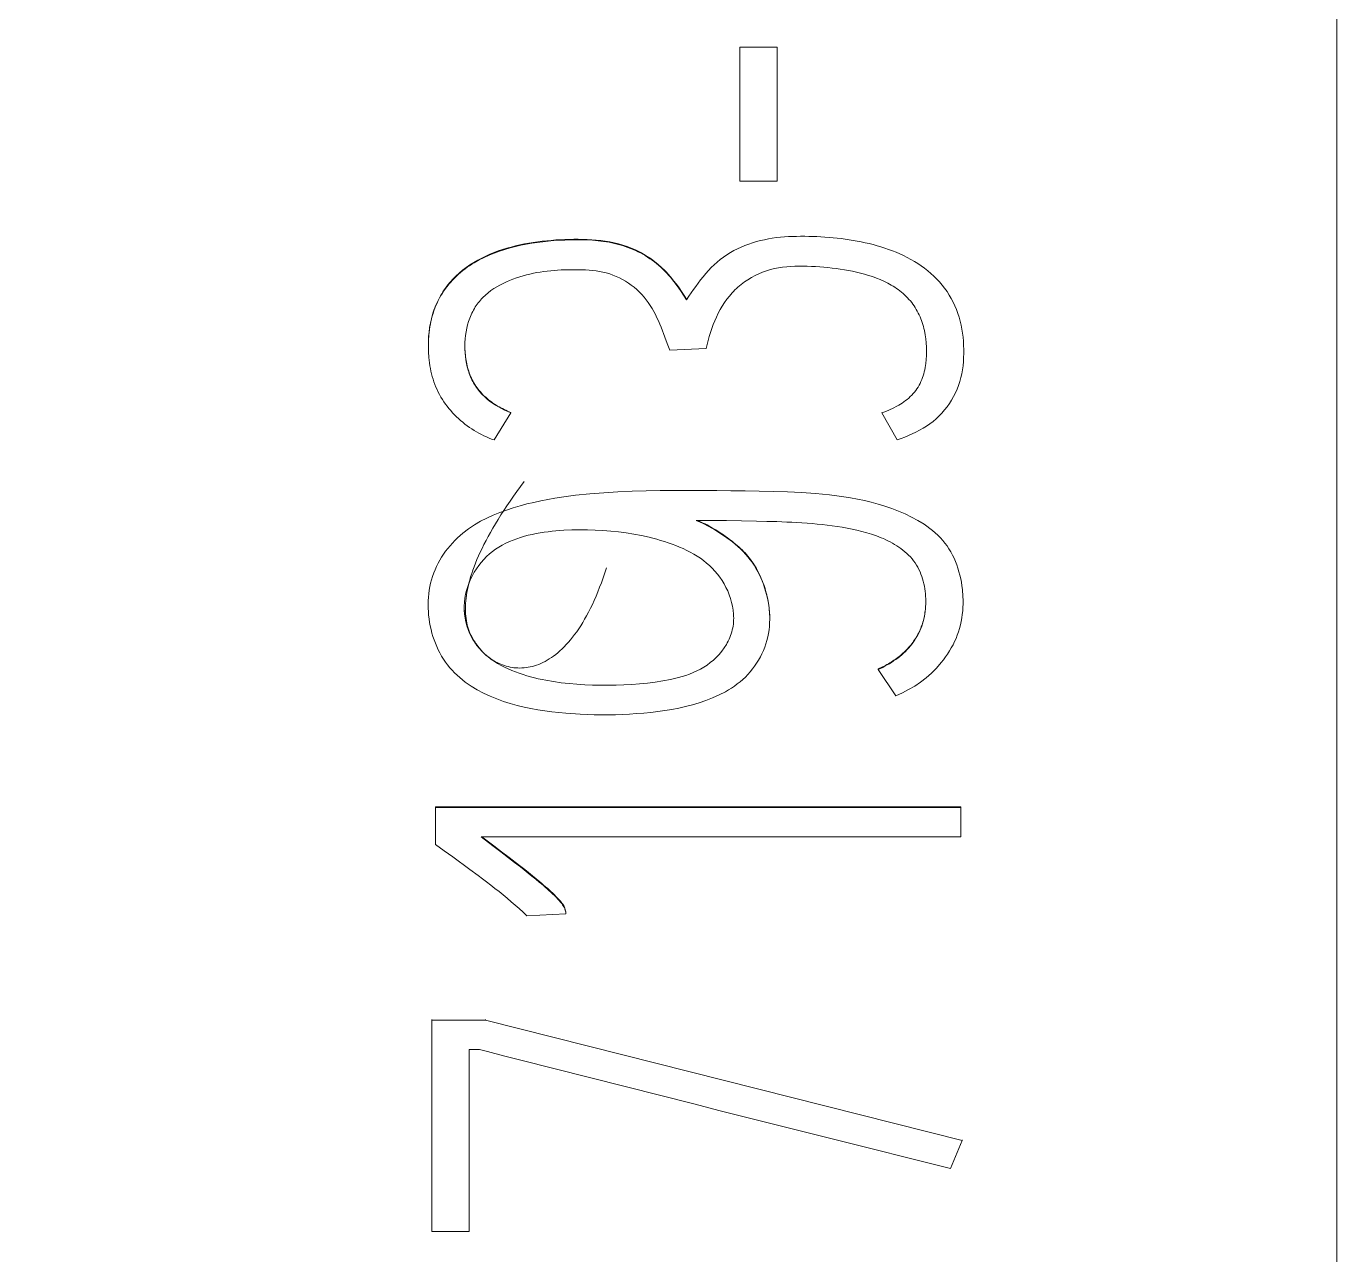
# Model space of a CAD drawing. Header units: millimetres. Extents: x 42356 to 50646, y 31507 to 39566.
# Drawn here: x 47896.047 to 47899.526, y 33822.919 to 33826.181 of the extents above; entities that cross this region are included whole.
import ezdxf

# ---------------------------------------------------------------- set-up
doc = ezdxf.new("R2010")
doc.units = ezdxf.units.MM
doc.set_wipeout_variables(frame=1)
doc.layers.add('000-PI-Oprema', color=30, linetype='Continuous', lineweight=5)

# ---------------------------------------------------------------- blocks, each defined once
blk = doc.blocks.new('6ES7193-6PA00-0AA0')
blk.add_wipeout([(47315.5808, 38480.0409), (47322.5808, 38480.0409), (47322.5808, 38362.9039), (47315.5808, 38362.9039)])
at = {"layer": '000-PI-Oprema'}
for p, q in [((47322.5808, 38362.9039), (47322.5808, 38480.0409)), ((47320.9963, 38431.8574), (47320.9963, 38431.5021)), ((47321.0953, 38431.8574), (47320.9963, 38431.8574)), ((47321.0953, 38431.5021), (47321.0953, 38431.8574)), ((47320.9963, 38431.5021), (47320.9963, 38431.5035)), ((47320.9963, 38431.5021), (47321.0953, 38431.5021)), ((47320.8546, 38431.1873), (47320.8546, 38431.1887)), ((47320.7868, 38431.1139), (47320.7969, 38431.088)), ((47320.1691, 38431.0652), (47320.1691, 38431.0638)), ((47320.8099, 38431.0533), (47320.907, 38431.0579)), ((47320.3439, 38430.8148), (47320.3885, 38430.8865)), ((47320.3885, 38430.8865), (47320.3885, 38430.8879)), ((47321.373, 38430.8865), (47321.373, 38430.8879)), ((47321.373, 38430.8865), (47321.4138, 38430.8148)), ((47320.92, 38430.6012), (47320.8798, 38430.6013)), ((47320.9602, 38430.6009), (47320.92, 38430.6012)), ((47321.0004, 38430.6003), (47320.9602, 38430.6009)), ((47321.0406, 38430.5994), (47321.0004, 38430.6003)), ((47321.0673, 38430.5987), (47321.0406, 38430.5994)), ((47320.1686, 38430.3773), (47320.1686, 38430.3759)), ((47321.0754, 38430.3391), (47321.0754, 38430.3405)), ((47321.3633, 38430.2055), (47321.3633, 38430.2069)), ((47321.4099, 38430.1354), (47321.3633, 38430.2055)), ((47320.1885, 38429.7403), (47320.1885, 38429.8404)), ((47320.1885, 38429.8404), (47321.5827, 38429.8404)), ((47320.1885, 38429.8385), (47321.5827, 38429.8385)), ((47321.5827, 38429.7606), (47321.5827, 38429.8404)), ((47321.5827, 38429.7606), (47320.3089, 38429.7606)), ((47320.3089, 38429.7606), (47320.3404, 38429.737)), ((47320.3114, 38429.7606), (47320.3426, 38429.7373)), ((47320.3404, 38429.737), (47320.3614, 38429.7212)), ((47320.3426, 38429.7373), (47320.3633, 38429.7216)), ((47320.3614, 38429.7212), (47320.3822, 38429.7053)), ((47320.3633, 38429.7216), (47320.384, 38429.7058)), ((47320.3822, 38429.7053), (47320.3978, 38429.6933)), ((47320.384, 38429.7058), (47320.3994, 38429.694)), ((47320.3978, 38429.6933), (47320.4134, 38429.6812)), ((47320.3994, 38429.694), (47320.4148, 38429.682)), ((47320.4134, 38429.6812), (47320.4237, 38429.6731)), ((47320.4148, 38429.682), (47320.425, 38429.674)), ((47320.4237, 38429.6731), (47320.4339, 38429.6649)), ((47320.425, 38429.674), (47320.4351, 38429.6659)), ((47320.4339, 38429.6649), (47320.4441, 38429.6567)), ((47320.4351, 38429.6659), (47320.4452, 38429.6577)), ((47320.4441, 38429.6567), (47320.4543, 38429.6484)), ((47320.4452, 38429.6577), (47320.4553, 38429.6495)), ((47320.5342, 38429.5565), (47320.4308, 38429.5516)), ((47320.5342, 38429.5565), (47320.5342, 38429.5583)), ((47320.1788, 38428.7134), (47320.1788, 38429.2763)), ((47320.3206, 38429.2744), (47320.1788, 38429.2744)), ((47320.3206, 38429.2744), (47320.3206, 38429.2763)), ((47321.5866, 38428.955), (47320.3206, 38429.2744)), ((47320.2779, 38428.7134), (47320.2779, 38429.1965)), ((47320.2779, 38429.1965), (47320.305, 38429.1965)), ((47320.3684, 38429.1796), (47320.4108, 38429.1687)), ((47320.4108, 38429.1687), (47320.8771, 38429.051)), ((47320.8771, 38429.051), (47320.9407, 38429.0348)), ((47320.9407, 38429.0348), (47321.1739, 38428.9763)), ((47321.1739, 38428.9763), (47321.2587, 38428.955)), ((47321.3435, 38428.9336), (47321.4495, 38428.9069)), ((47321.5555, 38428.8802), (47321.5866, 38428.955)), ((47321.5866, 38428.955), (47321.5866, 38428.9568)), ((47320.1788, 38428.7134), (47320.2779, 38428.7134))]:
    blk.add_line(p, q, dxfattribs=at)
for points in [[(47320.8546, 38431.1887), (47320.8481, 38431.1988), (47320.8415, 38431.2087), (47320.8346, 38431.2185), (47320.8276, 38431.2282), (47320.8203, 38431.2377), (47320.8129, 38431.2471), (47320.8051, 38431.2561), (47320.801, 38431.2605), (47320.7968, 38431.2648), (47320.7882, 38431.2731), (47320.7792, 38431.281), (47320.7699, 38431.2885), (47320.7603, 38431.2956), (47320.7503, 38431.3023), (47320.7401, 38431.3085), (47320.7349, 38431.3114), (47320.7296, 38431.3141), (47320.7188, 38431.3193), (47320.7078, 38431.3241), (47320.6966, 38431.3284), (47320.6853, 38431.3322), (47320.6738, 38431.3356), (47320.6622, 38431.3385), (47320.6505, 38431.3409), (47320.6387, 38431.3429), (47320.6268, 38431.3445), (47320.6149, 38431.3457), (47320.603, 38431.3466), (47320.591, 38431.3471), (47320.5791, 38431.3475), (47320.5671, 38431.3476), (47320.5551, 38431.3476), (47320.5431, 38431.3474), (47320.5312, 38431.3471), (47320.5192, 38431.3465), (47320.5073, 38431.3458), (47320.4953, 38431.3449), (47320.4834, 38431.3438), (47320.4715, 38431.3425), (47320.4596, 38431.341), (47320.4477, 38431.3393), (47320.4359, 38431.3374), (47320.4241, 38431.3352), (47320.4124, 38431.3328), (47320.4007, 38431.3302), (47320.3891, 38431.3272), (47320.3776, 38431.324), (47320.3661, 38431.3205), (47320.3548, 38431.3166), (47320.3435, 38431.3124), (47320.3324, 38431.3079), (47320.3215, 38431.303), (47320.3107, 38431.2977), (47320.3001, 38431.2921), (47320.2897, 38431.286), (47320.2796, 38431.2796), (47320.2697, 38431.2727), (47320.2602, 38431.2655), (47320.2509, 38431.2578), (47320.2421, 38431.2497), (47320.2336, 38431.2411), (47320.2295, 38431.2367), (47320.2256, 38431.2322), (47320.2217, 38431.2276), (47320.218, 38431.2229), (47320.2144, 38431.2181), (47320.211, 38431.2132), (47320.2077, 38431.2081), (47320.2045, 38431.203), (47320.2015, 38431.1979), (47320.1985, 38431.1926), (47320.1958, 38431.1873), (47320.1931, 38431.1819), (47320.1906, 38431.1764), (47320.1883, 38431.1709), (47320.1861, 38431.1653), (47320.184, 38431.1596), (47320.1821, 38431.1539), (47320.1803, 38431.1482), (47320.1772, 38431.1367), (47320.1746, 38431.125), (47320.1726, 38431.1132), (47320.171, 38431.1013), (47320.1699, 38431.0893), (47320.1693, 38431.0773), (47320.1691, 38431.0652)], [(47320.8546, 38431.1873), (47320.8466, 38431.1997), (47320.8383, 38431.2118), (47320.8298, 38431.2238), (47320.8209, 38431.2356), (47320.8117, 38431.247), (47320.8069, 38431.2526), (47320.802, 38431.2581), (47320.7969, 38431.2634), (47320.7916, 38431.2685), (47320.7862, 38431.2735), (47320.7807, 38431.2783), (47320.775, 38431.283), (47320.7692, 38431.2876), (47320.7634, 38431.292), (47320.7573, 38431.2962), (47320.7512, 38431.3003), (47320.745, 38431.3042), (47320.7386, 38431.3079), (47320.7321, 38431.3114), (47320.7256, 38431.3147), (47320.7189, 38431.3179), (47320.7054, 38431.3236), (47320.6985, 38431.3263), (47320.6916, 38431.3287), (47320.6846, 38431.331), (47320.6775, 38431.3332), (47320.6704, 38431.3351), (47320.6633, 38431.3368), (47320.6561, 38431.3384), (47320.6489, 38431.3398), (47320.6343, 38431.3421), (47320.6197, 38431.3438), (47320.6051, 38431.345), (47320.5904, 38431.3458), (47320.5757, 38431.3462), (47320.5609, 38431.3462), (47320.5462, 38431.3461), (47320.5315, 38431.3457), (47320.5168, 38431.345), (47320.5021, 38431.3441), (47320.4874, 38431.3428), (47320.4728, 38431.3413), (47320.4582, 38431.3394), (47320.4436, 38431.3373), (47320.4291, 38431.3348), (47320.4146, 38431.3319), (47320.4002, 38431.3286), (47320.386, 38431.325), (47320.3718, 38431.3209), (47320.3578, 38431.3163), (47320.344, 38431.3112), (47320.3303, 38431.3056), (47320.3169, 38431.2994), (47320.3038, 38431.2927), (47320.291, 38431.2854), (47320.2847, 38431.2815), (47320.2785, 38431.2775), (47320.2724, 38431.2733), (47320.2665, 38431.2689), (47320.2606, 38431.2644), (47320.2549, 38431.2598), (47320.2493, 38431.2549), (47320.2438, 38431.2499), (47320.2385, 38431.2448), (47320.2334, 38431.2395), (47320.2284, 38431.2341), (47320.2236, 38431.2285), (47320.219, 38431.2227), (47320.2145, 38431.2168), (47320.2103, 38431.2107), (47320.2063, 38431.2045), (47320.2025, 38431.1982), (47320.1988, 38431.1918), (47320.1954, 38431.1852), (47320.1922, 38431.1785), (47320.1893, 38431.1718), (47320.1865, 38431.1649), (47320.1839, 38431.158), (47320.1816, 38431.151), (47320.1795, 38431.1439), (47320.1776, 38431.1368), (47320.1759, 38431.1297), (47320.1744, 38431.1224), (47320.1731, 38431.1152), (47320.172, 38431.1079), (47320.1711, 38431.1006), (47320.1704, 38431.0932), (47320.1694, 38431.0785), (47320.1691, 38431.0637), (47320.1694, 38431.0488), (47320.1704, 38431.034), (47320.1711, 38431.0266), (47320.1721, 38431.0192), (47320.1732, 38431.0119), (47320.1744, 38431.0046), (47320.1759, 38430.9973), (47320.1776, 38430.9901), (47320.1795, 38430.983), (47320.1816, 38430.9759), (47320.1839, 38430.9689), (47320.1864, 38430.962), (47320.1892, 38430.9552), (47320.1922, 38430.9485), (47320.1954, 38430.9419), (47320.1989, 38430.9353), (47320.2025, 38430.9289), (47320.2063, 38430.9226), (47320.2104, 38430.9164), (47320.2146, 38430.9103), (47320.2191, 38430.9044), (47320.2237, 38430.8986), (47320.2284, 38430.8929), (47320.2334, 38430.8873), (47320.2385, 38430.8819), (47320.2438, 38430.8766), (47320.2492, 38430.8715), (47320.2547, 38430.8665), (47320.2604, 38430.8617), (47320.2662, 38430.857), (47320.2722, 38430.8525), (47320.2782, 38430.8482), (47320.2844, 38430.844), (47320.2907, 38430.84), (47320.297, 38430.8362), (47320.3035, 38430.8325), (47320.3101, 38430.8291), (47320.3167, 38430.8258), (47320.3234, 38430.8228), (47320.3302, 38430.8199), (47320.337, 38430.8173), (47320.3439, 38430.8148)], [(47321.4138, 38430.8148), (47321.4239, 38430.8185), (47321.4339, 38430.8225), (47321.4438, 38430.8267), (47321.4536, 38430.8312), (47321.4633, 38430.8358), (47321.4729, 38430.8407), (47321.4823, 38430.8459), (47321.4916, 38430.8515), (47321.5005, 38430.8576), (47321.509, 38430.8642), (47321.5172, 38430.8711), (47321.5251, 38430.8785), (47321.5325, 38430.8863), (47321.5396, 38430.8944), (47321.5463, 38430.9029), (47321.5524, 38430.9117), (47321.5582, 38430.9208), (47321.5635, 38430.9302), (47321.5683, 38430.9398), (47321.5728, 38430.9497), (47321.5767, 38430.9597), (47321.5801, 38430.9699), (47321.5829, 38430.9803), (47321.5853, 38430.9908), (47321.5871, 38431.0014), (47321.5885, 38431.0121), (47321.5895, 38431.0229), (47321.5901, 38431.0336), (47321.5904, 38431.0444), (47321.5904, 38431.0552), (47321.5901, 38431.066), (47321.5895, 38431.0768), (47321.5886, 38431.0875), (47321.5873, 38431.0983), (47321.5856, 38431.1089), (47321.5835, 38431.1195), (47321.581, 38431.1301), (47321.5782, 38431.1405), (47321.5748, 38431.1508), (47321.5711, 38431.1609), (47321.5669, 38431.1709), (47321.5623, 38431.1807), (47321.5573, 38431.1903), (47321.5519, 38431.1997), (47321.546, 38431.2088), (47321.5398, 38431.2176), (47321.5331, 38431.2261), (47321.5261, 38431.2343), (47321.5188, 38431.2422), (47321.5111, 38431.2498), (47321.5031, 38431.2571), (47321.4948, 38431.2641), (47321.4863, 38431.2708), (47321.4775, 38431.2771), (47321.4685, 38431.2832), (47321.4594, 38431.2889), (47321.45, 38431.2943), (47321.4405, 38431.2994), (47321.4309, 38431.3043), (47321.4211, 38431.3088), (47321.4112, 38431.3131), (47321.4011, 38431.3171), (47321.391, 38431.3209), (47321.3808, 38431.3244), (47321.3706, 38431.3277), (47321.3602, 38431.3307), (47321.3498, 38431.3336), (47321.3394, 38431.3362), (47321.3288, 38431.3386), (47321.3183, 38431.3408), (47321.3077, 38431.3429), (47321.2971, 38431.3447), (47321.2864, 38431.3464), (47321.2757, 38431.348), (47321.265, 38431.3494), (47321.2543, 38431.3506), (47321.2436, 38431.3517), (47321.2329, 38431.3527), (47321.2221, 38431.3535), (47321.2114, 38431.3542), (47321.2006, 38431.3547), (47321.1898, 38431.3551), (47321.179, 38431.3554), (47321.1683, 38431.3556), (47321.1575, 38431.3556), (47321.1467, 38431.3555), (47321.1359, 38431.3553), (47321.1252, 38431.3548), (47321.1144, 38431.3542), (47321.1037, 38431.3532), (47321.093, 38431.352), (47321.0823, 38431.3505), (47321.0717, 38431.3487), (47321.0612, 38431.3466), (47321.0507, 38431.3441), (47321.0403, 38431.3414), (47321.0299, 38431.3383), (47321.0197, 38431.3348), (47321.0096, 38431.331), (47320.9997, 38431.3269), (47320.9899, 38431.3224), (47320.9803, 38431.3175), (47320.9709, 38431.3122), (47320.9618, 38431.3066), (47320.9529, 38431.3005), (47320.9442, 38431.294), (47320.9359, 38431.2872), (47320.9278, 38431.28), (47320.9201, 38431.2725), (47320.9127, 38431.2647), (47320.9056, 38431.2566), (47320.8987, 38431.2483), (47320.892, 38431.2399), (47320.8855, 38431.2314), (47320.879, 38431.2227), (47320.8727, 38431.214), (47320.8665, 38431.2052), (47320.8605, 38431.1963), (47320.8546, 38431.1873)], [(47320.3885, 38430.8865), (47320.38, 38430.8901), (47320.3716, 38430.8939), (47320.3632, 38430.898), (47320.3551, 38430.9024), (47320.3471, 38430.9072), (47320.3394, 38430.9123), (47320.3319, 38430.9178), (47320.3248, 38430.9237), (47320.3179, 38430.9299), (47320.3114, 38430.9365), (47320.3052, 38430.9434), (47320.3022, 38430.947), (47320.2994, 38430.9507), (47320.2967, 38430.9544), (47320.2941, 38430.9583), (47320.2916, 38430.9622), (47320.2893, 38430.9662), (47320.2871, 38430.9703), (47320.285, 38430.9744), (47320.2812, 38430.9829), (47320.2778, 38430.9915), (47320.2763, 38430.9959), (47320.2749, 38431.0003), (47320.2725, 38431.0093), (47320.2706, 38431.0183), (47320.269, 38431.0275), (47320.2678, 38431.0367), (47320.2669, 38431.0459), (47320.2664, 38431.0551), (47320.2662, 38431.0644), (47320.2664, 38431.0737), (47320.267, 38431.0832), (47320.268, 38431.0926), (47320.2694, 38431.102), (47320.2712, 38431.1113), (47320.2735, 38431.1206), (47320.2761, 38431.1297), (47320.2792, 38431.1386), (47320.2828, 38431.1473), (47320.2847, 38431.1516), (47320.2868, 38431.1558), (47320.289, 38431.1599), (47320.2913, 38431.164), (47320.2937, 38431.1679), (47320.2962, 38431.1718), (47320.2989, 38431.1756), (47320.3016, 38431.1793), (47320.3045, 38431.1829), (47320.3075, 38431.1864), (47320.3106, 38431.1899), (47320.3138, 38431.1932), (47320.3206, 38431.1996), (47320.3277, 38431.2056), (47320.3351, 38431.2113), (47320.3428, 38431.2166), (47320.3508, 38431.2216), (47320.3591, 38431.2263), (47320.3675, 38431.2307), (47320.3762, 38431.2347), (47320.3849, 38431.2385), (47320.3938, 38431.242), (47320.4027, 38431.2452), (47320.4117, 38431.2481), (47320.4207, 38431.2508), (47320.4297, 38431.2533), (47320.4388, 38431.2555), (47320.4479, 38431.2574), (47320.4571, 38431.2592), (47320.4662, 38431.2607), (47320.4754, 38431.2621), (47320.4846, 38431.2632), (47320.4939, 38431.2642), (47320.5031, 38431.265), (47320.5124, 38431.2657), (47320.5217, 38431.2662), (47320.531, 38431.2665), (47320.5402, 38431.2667), (47320.5495, 38431.2669), (47320.5588, 38431.2668), (47320.5681, 38431.2667), (47320.5774, 38431.2665), (47320.5866, 38431.2662), (47320.5959, 38431.2656), (47320.6051, 38431.2648), (47320.6143, 38431.2637), (47320.6235, 38431.2623), (47320.6326, 38431.2605), (47320.6416, 38431.2583), (47320.6505, 38431.2557), (47320.6593, 38431.2526), (47320.6679, 38431.2491), (47320.6763, 38431.2452), (47320.6845, 38431.2409), (47320.6925, 38431.2363), (47320.7003, 38431.2313), (47320.7079, 38431.226), (47320.7153, 38431.2203), (47320.7224, 38431.2143), (47320.7291, 38431.208), (47320.7356, 38431.2013), (47320.7417, 38431.1943), (47320.7475, 38431.1871), (47320.753, 38431.1796), (47320.7582, 38431.172), (47320.7631, 38431.1641), (47320.7678, 38431.1561), (47320.7721, 38431.1479), (47320.7761, 38431.1395), (47320.7798, 38431.131), (47320.7834, 38431.1225), (47320.7868, 38431.1139)], [(47320.907, 38431.0579), (47320.9093, 38431.0686), (47320.912, 38431.0793), (47320.915, 38431.0898), (47320.9182, 38431.1003), (47320.9217, 38431.1107), (47320.9254, 38431.121), (47320.9293, 38431.1312), (47320.9337, 38431.1413), (47320.9384, 38431.1512), (47320.9435, 38431.1609), (47320.9491, 38431.1703), (47320.9551, 38431.1795), (47320.9615, 38431.1884), (47320.9683, 38431.197), (47320.9755, 38431.2053), (47320.9792, 38431.2093), (47320.9831, 38431.2132), (47320.987, 38431.217), (47320.9911, 38431.2207), (47320.9953, 38431.2243), (47320.9995, 38431.2278), (47321.0039, 38431.2311), (47321.0083, 38431.2343), (47321.0174, 38431.2404), (47321.0268, 38431.2461), (47321.0365, 38431.2513), (47321.0463, 38431.2561), (47321.0564, 38431.2603), (47321.0616, 38431.2623), (47321.0668, 38431.2641), (47321.072, 38431.2657), (47321.0773, 38431.2672), (47321.0879, 38431.2699), (47321.0987, 38431.272), (47321.1095, 38431.2736), (47321.1204, 38431.2748), (47321.1314, 38431.2755), (47321.1423, 38431.276), (47321.1533, 38431.2762), (47321.1643, 38431.2761), (47321.1752, 38431.2759), (47321.1862, 38431.2756), (47321.1972, 38431.275), (47321.2081, 38431.2743), (47321.219, 38431.2734), (47321.23, 38431.2724), (47321.2409, 38431.2711), (47321.2518, 38431.2698), (47321.2626, 38431.2682), (47321.2735, 38431.2666), (47321.2843, 38431.2647), (47321.2951, 38431.2626), (47321.3058, 38431.2603), (47321.3165, 38431.2578), (47321.3271, 38431.255), (47321.3376, 38431.2519), (47321.3481, 38431.2485), (47321.3584, 38431.2448), (47321.3687, 38431.2407), (47321.3787, 38431.2363), (47321.3886, 38431.2314), (47321.3982, 38431.2261), (47321.4029, 38431.2232), (47321.4075, 38431.2203), (47321.4121, 38431.2172), (47321.4166, 38431.214), (47321.421, 38431.2107), (47321.4253, 38431.2072), (47321.4295, 38431.2037), (47321.4336, 38431.2), (47321.4375, 38431.1961), (47321.4414, 38431.1922), (47321.4451, 38431.1882), (47321.4487, 38431.184), (47321.4522, 38431.1797), (47321.4555, 38431.1753), (47321.4586, 38431.1708), (47321.4616, 38431.1662), (47321.4645, 38431.1615), (47321.4672, 38431.1567), (47321.4698, 38431.1518), (47321.4722, 38431.1469), (47321.4744, 38431.1418), (47321.4765, 38431.1367), (47321.4785, 38431.1316), (47321.4803, 38431.1264), (47321.4819, 38431.1211), (47321.4834, 38431.1158), (47321.4848, 38431.1105), (47321.486, 38431.1051), (47321.4881, 38431.0943), (47321.4896, 38431.0834), (47321.4906, 38431.0725), (47321.4913, 38431.0615), (47321.4914, 38431.0505), (47321.4913, 38431.0395), (47321.4906, 38431.0286), (47321.4895, 38431.0177), (47321.4887, 38431.0122), (47321.4878, 38431.0068), (47321.4868, 38431.0014), (47321.4856, 38430.9961), (47321.4842, 38430.9908), (47321.4827, 38430.9855), (47321.4809, 38430.9803), (47321.479, 38430.9751), (47321.4769, 38430.9701), (47321.4745, 38430.9651), (47321.472, 38430.9602), (47321.4693, 38430.9554), (47321.4663, 38430.9508), (47321.4632, 38430.9463), (47321.4598, 38430.942), (47321.4562, 38430.9378), (47321.4525, 38430.9338), (47321.4486, 38430.9299), (47321.4446, 38430.9262), (47321.4404, 38430.9226), (47321.4361, 38430.9192), (47321.4317, 38430.9159), (47321.4272, 38430.9128), (47321.4226, 38430.9098), (47321.4179, 38430.9069), (47321.4131, 38430.9042), (47321.4034, 38430.8991), (47321.3934, 38430.8945), (47321.3832, 38430.8903), (47321.373, 38430.8865)], [(47320.7969, 38431.088), (47320.8035, 38431.0707), (47320.8067, 38431.062), (47320.8099, 38431.0533)], [(47320.3885, 38430.8879), (47320.384, 38430.8898), (47320.3795, 38430.8917), (47320.375, 38430.8937), (47320.3705, 38430.8958), (47320.3661, 38430.898), (47320.3617, 38430.9002), (47320.3574, 38430.9026), (47320.3531, 38430.905), (47320.3488, 38430.9075), (47320.3447, 38430.9102), (47320.3406, 38430.9129), (47320.3366, 38430.9157), (47320.3326, 38430.9187), (47320.3288, 38430.9217), (47320.325, 38430.9249), (47320.3213, 38430.9282), (47320.3177, 38430.9315), (47320.3142, 38430.935), (47320.3108, 38430.9385), (47320.3075, 38430.9422), (47320.3043, 38430.9459), (47320.3012, 38430.9497), (47320.2982, 38430.9537), (47320.2968, 38430.9557), (47320.2954, 38430.9577), (47320.2927, 38430.9618), (47320.2902, 38430.9661), (47320.2878, 38430.9704), (47320.2855, 38430.9748), (47320.2834, 38430.9792), (47320.2814, 38430.9837), (47320.2795, 38430.9883), (47320.2778, 38430.9929), (47320.2762, 38430.9975), (47320.2747, 38431.0022), (47320.2734, 38431.007), (47320.2722, 38431.0118), (47320.2712, 38431.0166), (47320.2703, 38431.0214), (47320.2694, 38431.0262), (47320.2687, 38431.0311), (47320.2681, 38431.036), (47320.2675, 38431.0409), (47320.2671, 38431.0458), (47320.2667, 38431.0507), (47320.2664, 38431.0556), (47320.2663, 38431.0605), (47320.2662, 38431.0655)], [(47320.4811, 38430.1766), (47320.4709, 38430.1787), (47320.4607, 38430.1809), (47320.4506, 38430.1833), (47320.4405, 38430.1859), (47320.4304, 38430.1888), (47320.4204, 38430.1919), (47320.4105, 38430.1953), (47320.4006, 38430.1989), (47320.3908, 38430.2028), (47320.381, 38430.207), (47320.3715, 38430.2116), (47320.3621, 38430.2164), (47320.3529, 38430.2216), (47320.344, 38430.2272), (47320.3354, 38430.2331), (47320.3271, 38430.2395), (47320.3192, 38430.2462), (47320.3117, 38430.2534), (47320.3047, 38430.2611), (47320.2982, 38430.2693), (47320.2951, 38430.2735), (47320.2921, 38430.2779), (47320.2893, 38430.2824), (47320.2867, 38430.287), (47320.2842, 38430.2918), (47320.2818, 38430.2967), (47320.2796, 38430.3017), (47320.2776, 38430.3069), (47320.2757, 38430.3122), (47320.274, 38430.3177), (47320.2725, 38430.3233), (47320.2712, 38430.329), (47320.2701, 38430.3349), (47320.2691, 38430.341), (47320.2684, 38430.3472), (47320.2679, 38430.3535), (47320.2675, 38430.36), (47320.2674, 38430.3667), (47320.2675, 38430.3735), (47320.2678, 38430.3805), (47320.2684, 38430.3877), (47320.2691, 38430.395), (47320.2701, 38430.4026), (47320.2714, 38430.4102), (47320.2729, 38430.4181), (47320.2746, 38430.4261), (47320.2766, 38430.4344), (47320.2789, 38430.4428), (47320.2814, 38430.4513), (47320.2842, 38430.4601), (47320.2873, 38430.4691), (47320.2906, 38430.4782), (47320.2943, 38430.4876), (47320.2982, 38430.4971), (47320.3024, 38430.5068), (47320.3069, 38430.5168), (47320.3117, 38430.5269), (47320.3168, 38430.5373), (47320.3223, 38430.5478), (47320.328, 38430.5586), (47320.3341, 38430.5695), (47320.3405, 38430.5807), (47320.3472, 38430.5921), (47320.3543, 38430.6037), (47320.3617, 38430.6156), (47320.3694, 38430.6276), (47320.3775, 38430.6399), (47320.386, 38430.6524), (47320.3948, 38430.6652), (47320.404, 38430.6781), (47320.4135, 38430.6913), (47320.4234, 38430.7048)], [(47320.8798, 38430.6013), (47320.8971, 38430.5936), (47320.9139, 38430.5851), (47320.9301, 38430.5759), (47320.946, 38430.5659), (47320.9614, 38430.5553), (47320.9765, 38430.5439), (47320.9909, 38430.5318), (47320.9978, 38430.5254), (47321.0045, 38430.5188), (47321.011, 38430.512), (47321.0171, 38430.5049), (47321.023, 38430.4976), (47321.0286, 38430.49), (47321.0338, 38430.4823), (47321.0388, 38430.4743), (47321.0434, 38430.466), (47321.0477, 38430.4577), (47321.0517, 38430.4491), (47321.0554, 38430.4404), (47321.0587, 38430.4315), (47321.0618, 38430.4225), (47321.0646, 38430.4135), (47321.067, 38430.4043), (47321.0692, 38430.395), (47321.0711, 38430.3857), (47321.0726, 38430.3763), (47321.0739, 38430.3669), (47321.0747, 38430.3575), (47321.0753, 38430.348), (47321.0754, 38430.3386), (47321.0752, 38430.3291), (47321.0746, 38430.3197), (47321.0736, 38430.3104), (47321.0722, 38430.3011), (47321.0704, 38430.2918), (47321.0681, 38430.2827), (47321.0654, 38430.2736), (47321.0623, 38430.2646), (47321.0587, 38430.2558), (47321.0548, 38430.2472), (47321.0505, 38430.2387), (47321.0458, 38430.2303), (47321.0407, 38430.2222), (47321.0354, 38430.2143), (47321.0297, 38430.2067), (47321.0237, 38430.1993), (47321.0173, 38430.1922), (47321.0107, 38430.1854), (47321.0038, 38430.1789), (47320.9967, 38430.1727), (47320.9893, 38430.1669), (47320.9817, 38430.1614), (47320.9739, 38430.1561), (47320.9659, 38430.1511), (47320.9577, 38430.1464), (47320.9409, 38430.1378), (47320.9237, 38430.1301), (47320.9061, 38430.1233), (47320.8882, 38430.1172), (47320.8702, 38430.1119), (47320.852, 38430.1072), (47320.8337, 38430.103), (47320.8153, 38430.0995), (47320.7968, 38430.0964), (47320.7781, 38430.0938), (47320.7595, 38430.0915), (47320.7408, 38430.0896), (47320.7221, 38430.0881), (47320.7034, 38430.0868), (47320.6846, 38430.0859), (47320.6658, 38430.0853), (47320.6471, 38430.085), (47320.6095, 38430.0853), (47320.572, 38430.0868), (47320.5345, 38430.0894), (47320.5158, 38430.0912), (47320.4971, 38430.0932), (47320.4785, 38430.0956), (47320.46, 38430.0985), (47320.4415, 38430.1018), (47320.4231, 38430.1056), (47320.4049, 38430.1101), (47320.3867, 38430.1151), (47320.3687, 38430.1208), (47320.3509, 38430.1273), (47320.3332, 38430.1345), (47320.3159, 38430.1425), (47320.299, 38430.1514), (47320.2827, 38430.1612), (47320.2748, 38430.1665), (47320.2671, 38430.172), (47320.2596, 38430.1777), (47320.2524, 38430.1837), (47320.2454, 38430.1899), (47320.2386, 38430.1964), (47320.2321, 38430.2032), (47320.2259, 38430.2102), (47320.2201, 38430.2175), (47320.2145, 38430.2251), (47320.2092, 38430.2329), (47320.2043, 38430.2409), (47320.1997, 38430.2492), (47320.1954, 38430.2576), (47320.1914, 38430.2663), (47320.1877, 38430.275), (47320.1843, 38430.284), (47320.1813, 38430.293), (47320.1786, 38430.3022), (47320.1762, 38430.3115), (47320.1741, 38430.3209), (47320.1724, 38430.3303), (47320.171, 38430.3398), (47320.1699, 38430.3494), (47320.1691, 38430.3589), (47320.1687, 38430.3685), (47320.1686, 38430.378), (47320.1688, 38430.3876), (47320.1694, 38430.3971), (47320.1703, 38430.4066), (47320.1716, 38430.416), (47320.1733, 38430.4253), (47320.1752, 38430.4345), (47320.1776, 38430.4437), (47320.1803, 38430.4527), (47320.1833, 38430.4616), (47320.1868, 38430.4703), (47320.1906, 38430.4789), (47320.1948, 38430.4874), (47320.1993, 38430.4956), (47320.2042, 38430.5037), (47320.2094, 38430.5116), (47320.2149, 38430.5193), (47320.2207, 38430.5268), (47320.2268, 38430.534), (47320.2331, 38430.5411), (47320.2397, 38430.5479), (47320.2466, 38430.5546), (47320.2536, 38430.5609), (47320.2609, 38430.5671), (47320.2759, 38430.5787), (47320.2916, 38430.5892), (47320.3078, 38430.5988), (47320.3245, 38430.6074), (47320.3416, 38430.6153), (47320.359, 38430.6224), (47320.3767, 38430.6288), (47320.3947, 38430.6347), (47320.4128, 38430.64), (47320.4309, 38430.6448), (47320.4492, 38430.6492), (47320.4676, 38430.6532), (47320.486, 38430.6569), (47320.5045, 38430.6601), (47320.523, 38430.663), (47320.5602, 38430.6679), (47320.5975, 38430.6718), (47320.6349, 38430.6748), (47320.6723, 38430.677), (47320.7098, 38430.6786), (47320.7473, 38430.6796), (47320.7848, 38430.6802), (47320.8223, 38430.6806), (47320.8598, 38430.6807), (47320.8973, 38430.6806), (47320.9348, 38430.6804), (47320.9723, 38430.6801), (47321.0098, 38430.6795), (47321.0473, 38430.6789), (47321.0848, 38430.678), (47321.1224, 38430.6768), (47321.1599, 38430.675), (47321.1973, 38430.6724), (47321.2345, 38430.6688), (47321.2531, 38430.6665), (47321.2717, 38430.664), (47321.2901, 38430.661), (47321.3085, 38430.6576), (47321.3268, 38430.6538), (47321.3451, 38430.6494), (47321.3632, 38430.6445), (47321.3813, 38430.639), (47321.3992, 38430.6329), (47321.417, 38430.6261), (47321.4346, 38430.6185), (47321.4519, 38430.6102), (47321.4688, 38430.601), (47321.485, 38430.5909), (47321.4929, 38430.5856), (47321.5005, 38430.5799), (47321.5079, 38430.5741), (47321.515, 38430.5679), (47321.5218, 38430.5616), (47321.5284, 38430.5549), (47321.5346, 38430.548), (47321.5405, 38430.5408), (47321.5461, 38430.5333), (47321.5512, 38430.5255), (47321.5561, 38430.5175), (47321.5605, 38430.5092)], [(47320.8828, 38430.6014), (47320.8881, 38430.5991), (47320.8934, 38430.5967), (47320.8986, 38430.5943), (47320.9038, 38430.5918), (47320.9089, 38430.5892), (47320.9139, 38430.5865), (47320.9189, 38430.5837), (47320.9239, 38430.5809), (47320.9288, 38430.5781), (47320.9337, 38430.5751), (47320.9385, 38430.5721), (47320.9433, 38430.569), (47320.9481, 38430.5659), (47320.9528, 38430.5627), (47320.9575, 38430.5594), (47320.9622, 38430.5561), (47320.9669, 38430.5527), (47320.9714, 38430.5492), (47320.976, 38430.5457), (47320.9805, 38430.5421), (47320.9849, 38430.5384), (47320.9892, 38430.5347), (47320.9935, 38430.5308), (47320.9977, 38430.5269), (47321.0018, 38430.5229), (47321.0059, 38430.5188), (47321.0098, 38430.5147), (47321.0136, 38430.5104), (47321.0174, 38430.5061), (47321.021, 38430.5016), (47321.0245, 38430.4971), (47321.0278, 38430.4925), (47321.0311, 38430.4878), (47321.0343, 38430.483), (47321.0373, 38430.4781), (47321.0402, 38430.4732), (47321.043, 38430.4682), (47321.0457, 38430.4631), (47321.0482, 38430.4579), (47321.0507, 38430.4527), (47321.053, 38430.4474), (47321.0552, 38430.4421), (47321.0573, 38430.4367), (47321.0593, 38430.4313), (47321.0612, 38430.4258), (47321.063, 38430.4203), (47321.0646, 38430.4147), (47321.0662, 38430.4091), (47321.0676, 38430.4035), (47321.0689, 38430.3979), (47321.0701, 38430.3922), (47321.0712, 38430.3865), (47321.0722, 38430.3808), (47321.073, 38430.375), (47321.0737, 38430.3693), (47321.0743, 38430.3636), (47321.0748, 38430.3578), (47321.0752, 38430.352), (47321.0754, 38430.3463), (47321.0754, 38430.3405)], [(47320.6418, 38430.4754), (47320.6375, 38430.4618), (47320.633, 38430.4487), (47320.6285, 38430.4359), (47320.6238, 38430.4236), (47320.6191, 38430.4116), (47320.6143, 38430.4001), (47320.6094, 38430.3889), (47320.6045, 38430.3782), (47320.5995, 38430.3678), (47320.5944, 38430.3578), (47320.5893, 38430.3481), (47320.5841, 38430.3389), (47320.5789, 38430.33), (47320.5736, 38430.3214), (47320.5683, 38430.3132), (47320.5629, 38430.3054), (47320.5575, 38430.2979), (47320.552, 38430.2908), (47320.5465, 38430.2839), (47320.541, 38430.2775), (47320.5354, 38430.2713), (47320.5298, 38430.2655), (47320.5242, 38430.26), (47320.5186, 38430.2547), (47320.513, 38430.2499), (47320.5073, 38430.2453), (47320.5016, 38430.241), (47320.496, 38430.237), (47320.4903, 38430.2333), (47320.4846, 38430.2298), (47320.479, 38430.2267), (47320.4733, 38430.2238), (47320.4676, 38430.2213), (47320.462, 38430.2189), (47320.4564, 38430.2169), (47320.4508, 38430.2151), (47320.4452, 38430.2135), (47320.4396, 38430.2122), (47320.4341, 38430.2112), (47320.4286, 38430.2103), (47320.4231, 38430.2098), (47320.4177, 38430.2094), (47320.4123, 38430.2093), (47320.407, 38430.2094), (47320.4017, 38430.2097), (47320.3964, 38430.2102), (47320.3913, 38430.211), (47320.3861, 38430.2119), (47320.3811, 38430.213), (47320.3761, 38430.2144), (47320.3711, 38430.2159), (47320.3662, 38430.2176), (47320.3615, 38430.2195), (47320.3567, 38430.2215), (47320.3521, 38430.2237), (47320.3475, 38430.2261), (47320.3431, 38430.2287), (47320.3387, 38430.2314), (47320.3302, 38430.2373), (47320.3221, 38430.2437), (47320.3145, 38430.2507), (47320.3073, 38430.2582), (47320.3005, 38430.2662), (47320.2943, 38430.2745), (47320.2886, 38430.2833), (47320.2834, 38430.2924), (47320.2788, 38430.3018), (47320.2748, 38430.3116), (47320.2714, 38430.3215), (47320.2687, 38430.3317), (47320.2667, 38430.342), (47320.2653, 38430.3524), (47320.2646, 38430.363), (47320.2645, 38430.3736), (47320.2651, 38430.3842), (47320.2663, 38430.3947), (47320.2681, 38430.4052), (47320.2705, 38430.4155), (47320.2736, 38430.4256), (47320.2771, 38430.4356), (47320.2813, 38430.4454), (47320.2859, 38430.4548), (47320.2911, 38430.4641), (47320.2967, 38430.473), (47320.3028, 38430.4815), (47320.3094, 38430.4898), (47320.3163, 38430.4976), (47320.3237, 38430.505), (47320.3314, 38430.5121), (47320.3394, 38430.5186), (47320.3478, 38430.5247), (47320.3565, 38430.5303), (47320.3655, 38430.5356), (47320.3747, 38430.5404), (47320.3842, 38430.5448), (47320.3939, 38430.5489), (47320.4038, 38430.5526), (47320.4138, 38430.556), (47320.424, 38430.559), (47320.4343, 38430.5617), (47320.4447, 38430.5642), (47320.4552, 38430.5663), (47320.4657, 38430.5682), (47320.4763, 38430.5699), (47320.4869, 38430.5713), (47320.4975, 38430.5726), (47320.508, 38430.5736), (47320.529, 38430.5752), (47320.5499, 38430.5761), (47320.5707, 38430.5763), (47320.5915, 38430.5761), (47320.6121, 38430.5754), (47320.6327, 38430.5742), (47320.6532, 38430.5726), (47320.6737, 38430.5705), (47320.6941, 38430.5679), (47320.7145, 38430.5647), (47320.7349, 38430.5609), (47320.7552, 38430.5564), (47320.7654, 38430.5538), (47320.7756, 38430.5511), (47320.7858, 38430.5482), (47320.7959, 38430.5451), (47320.806, 38430.5418), (47320.8161, 38430.5383), (47320.826, 38430.5346), (47320.8359, 38430.5305), (47320.8456, 38430.5263), (47320.8552, 38430.5217), (47320.8645, 38430.5169), (47320.8737, 38430.5118), (47320.8826, 38430.5063), (47320.8913, 38430.5006), (47320.8997, 38430.4945), (47320.9078, 38430.4881), (47320.9156, 38430.4813), (47320.923, 38430.4741), (47320.9301, 38430.4666), (47320.9368, 38430.4587), (47320.943, 38430.4504), (47320.9489, 38430.4417), (47320.9543, 38430.4327), (47320.9593, 38430.4234), (47320.9638, 38430.4138), (47320.9678, 38430.4039), (47320.9713, 38430.3939), (47320.9742, 38430.3836), (47320.9766, 38430.3732), (47320.9783, 38430.3627), (47320.9794, 38430.3521), (47320.9796, 38430.3469), (47320.9797, 38430.3416), (47320.9796, 38430.3364), (47320.9793, 38430.3311), (47320.9788, 38430.3259), (47320.9781, 38430.3207), (47320.9772, 38430.3156), (47320.9761, 38430.3104), (47320.9748, 38430.3054), (47320.9733, 38430.3004), (47320.9716, 38430.2954), (47320.9697, 38430.2905), (47320.9676, 38430.2856), (47320.9653, 38430.2809), (47320.9628, 38430.2762), (47320.9602, 38430.2715), (47320.9544, 38430.2625), (47320.948, 38430.2539), (47320.9411, 38430.2456), (47320.9337, 38430.2378), (47320.9259, 38430.2304), (47320.9177, 38430.2235), (47320.9091, 38430.2172), (47320.9003, 38430.2114), (47320.8912, 38430.2061), (47320.8819, 38430.2014), (47320.8724, 38430.1971), (47320.8627, 38430.1933), (47320.8529, 38430.1898), (47320.8429, 38430.1867), (47320.8328, 38430.184), (47320.8226, 38430.1815), (47320.8124, 38430.1792), (47320.7918, 38430.1753), (47320.7712, 38430.172), (47320.7505, 38430.1693), (47320.7298, 38430.1671), (47320.7091, 38430.1655), (47320.6883, 38430.1644), (47320.6675, 38430.1637), (47320.6467, 38430.1634), (47320.6259, 38430.1635), (47320.6051, 38430.164), (47320.5843, 38430.1649), (47320.5635, 38430.1662), (47320.5428, 38430.1679), (47320.5221, 38430.1703), (47320.5015, 38430.1731), (47320.4811, 38430.1766)], [(47321.4895, 38430.3863), (47321.4894, 38430.393), (47321.4891, 38430.3997), (47321.4886, 38430.4064), (47321.4879, 38430.4131), (47321.487, 38430.4197), (47321.4859, 38430.4264), (47321.4845, 38430.433), (47321.483, 38430.4395), (47321.4812, 38430.446), (47321.4792, 38430.4524), (47321.4769, 38430.4587), (47321.4744, 38430.4649), (47321.4715, 38430.471), (47321.4684, 38430.4769), (47321.465, 38430.4827), (47321.4613, 38430.4884), (47321.4574, 38430.4938), (47321.4532, 38430.4991), (47321.4488, 38430.5041), (47321.4442, 38430.509), (47321.4393, 38430.5136), (47321.4343, 38430.5181), (47321.4291, 38430.5223), (47321.4238, 38430.5264), (47321.4183, 38430.5303), (47321.4127, 38430.534), (47321.407, 38430.5375), (47321.4012, 38430.5409), (47321.3953, 38430.5441), (47321.3893, 38430.5471), (47321.3833, 38430.55), (47321.3772, 38430.5528), (47321.371, 38430.5554), (47321.3585, 38430.5602), (47321.3458, 38430.5645), (47321.3329, 38430.5684), (47321.32, 38430.5719), (47321.307, 38430.5751), (47321.2939, 38430.5779), (47321.2807, 38430.5805), (47321.2675, 38430.5829), (47321.2543, 38430.585), (47321.241, 38430.587), (47321.2278, 38430.5887), (47321.2144, 38430.5902), (47321.2011, 38430.5916), (47321.1878, 38430.5928), (47321.1744, 38430.5938), (47321.161, 38430.5947), (47321.1477, 38430.5955), (47321.1343, 38430.5962), (47321.1209, 38430.5968), (47321.1075, 38430.5974), (47321.0941, 38430.5979), (47321.0673, 38430.5987)], [(47321.5605, 38430.5092), (47321.5647, 38430.5008), (47321.5685, 38430.4921), (47321.5719, 38430.4833), (47321.575, 38430.4743), (47321.5778, 38430.4651), (47321.5803, 38430.4559), (47321.5824, 38430.4465), (47321.5842, 38430.4371), (47321.5857, 38430.4276), (47321.5869, 38430.418), (47321.5884, 38430.3989), (47321.5887, 38430.3893), (47321.5886, 38430.3798), (47321.5883, 38430.3703), (47321.5876, 38430.3609), (47321.5866, 38430.3515), (47321.5853, 38430.3421), (47321.5836, 38430.3329), (47321.5816, 38430.3237), (47321.5792, 38430.3146), (47321.5765, 38430.3056), (47321.5734, 38430.2967), (47321.57, 38430.288), (47321.5662, 38430.2794), (47321.562, 38430.2709), (47321.5575, 38430.2626), (47321.5527, 38430.2545), (47321.5475, 38430.2465), (47321.5421, 38430.2386), (47321.5364, 38430.231), (47321.5305, 38430.2236), (47321.5179, 38430.2093), (47321.5045, 38430.1959), (47321.4903, 38430.1834), (47321.4756, 38430.1719), (47321.4602, 38430.1614), (47321.4442, 38430.1518), (47321.4275, 38430.1431), (47321.4099, 38430.1354)], [(47320.2648, 38430.3597), (47320.2647, 38430.3618), (47320.2646, 38430.364), (47320.2645, 38430.3662), (47320.2645, 38430.3685), (47320.2645, 38430.3707)], [(47320.3078, 38430.2591), (47320.3063, 38430.2607), (47320.3049, 38430.2623), (47320.3035, 38430.264), (47320.3021, 38430.2656), (47320.3007, 38430.2673), (47320.2994, 38430.269), (47320.298, 38430.2708), (47320.2967, 38430.2725), (47320.2955, 38430.2743), (47320.2942, 38430.276), (47320.293, 38430.2778), (47320.2918, 38430.2796), (47320.2906, 38430.2815), (47320.2894, 38430.2833), (47320.2883, 38430.2852), (47320.2872, 38430.2871), (47320.2861, 38430.2889), (47320.285, 38430.2908), (47320.284, 38430.2928), (47320.2829, 38430.2947), (47320.2819, 38430.2966), (47320.281, 38430.2986), (47320.28, 38430.3006), (47320.2791, 38430.3026), (47320.2782, 38430.3046), (47320.2774, 38430.3066), (47320.2765, 38430.3086), (47320.2757, 38430.3106), (47320.2749, 38430.3127), (47320.2742, 38430.3147), (47320.2734, 38430.3168), (47320.2727, 38430.3188), (47320.2721, 38430.3209), (47320.2714, 38430.323), (47320.2708, 38430.3251), (47320.2702, 38430.3272), (47320.2696, 38430.3293), (47320.2691, 38430.3315), (47320.2686, 38430.3336), (47320.2681, 38430.3357), (47320.2677, 38430.3379), (47320.2673, 38430.34), (47320.2669, 38430.3422), (47320.2665, 38430.3444), (47320.2662, 38430.3465), (47320.2659, 38430.3487), (47320.2656, 38430.3509), (47320.2654, 38430.3531), (47320.2652, 38430.3553), (47320.265, 38430.3575)], [(47321.3633, 38430.2055), (47321.3694, 38430.2082), (47321.3754, 38430.2111), (47321.3814, 38430.2142), (47321.3873, 38430.2174), (47321.3931, 38430.2208), (47321.3988, 38430.2243), (47321.4044, 38430.228), (47321.4099, 38430.2318), (47321.4153, 38430.2358), (47321.4206, 38430.24), (47321.4257, 38430.2443), (47321.4307, 38430.2488), (47321.4355, 38430.2534), (47321.4402, 38430.2582), (47321.4447, 38430.2632), (47321.4491, 38430.2683), (47321.4532, 38430.2735), (47321.4572, 38430.279), (47321.461, 38430.2845), (47321.4645, 38430.2902), (47321.4679, 38430.296), (47321.471, 38430.3019), (47321.4739, 38430.308), (47321.4766, 38430.3142), (47321.479, 38430.3204), (47321.4811, 38430.3268), (47321.483, 38430.3332), (47321.4847, 38430.3397), (47321.4861, 38430.3463), (47321.4872, 38430.3529), (47321.4881, 38430.3595), (47321.4888, 38430.3662), (47321.4892, 38430.3729), (47321.4895, 38430.3796), (47321.4895, 38430.3867)], [(47321.3633, 38430.2069), (47321.3672, 38430.2086), (47321.3712, 38430.2105), (47321.375, 38430.2123), (47321.3789, 38430.2143), (47321.3827, 38430.2163), (47321.3865, 38430.2184), (47321.3903, 38430.2205), (47321.394, 38430.2227), (47321.3977, 38430.225), (47321.4014, 38430.2273), (47321.405, 38430.2297), (47321.4085, 38430.2322), (47321.412, 38430.2347), (47321.4155, 38430.2373), (47321.4189, 38430.24), (47321.4223, 38430.2427), (47321.4256, 38430.2455), (47321.4288, 38430.2484), (47321.432, 38430.2513), (47321.4351, 38430.2543), (47321.4381, 38430.2574), (47321.4411, 38430.2606), (47321.444, 38430.2638), (47321.4469, 38430.267), (47321.4496, 38430.2704), (47321.4523, 38430.2738), (47321.4549, 38430.2772), (47321.4575, 38430.2807), (47321.4599, 38430.2843), (47321.4623, 38430.2879), (47321.4646, 38430.2916), (47321.4667, 38430.2953), (47321.4688, 38430.2991), (47321.4708, 38430.303), (47321.4727, 38430.3069), (47321.4745, 38430.3108), (47321.4762, 38430.3148), (47321.4778, 38430.3188), (47321.4793, 38430.3229), (47321.4807, 38430.327), (47321.482, 38430.3311), (47321.4832, 38430.3353), (47321.4843, 38430.3395), (47321.4853, 38430.3437), (47321.4861, 38430.3479), (47321.4869, 38430.3522), (47321.4875, 38430.3565), (47321.4881, 38430.3608), (47321.4885, 38430.3651), (47321.4889, 38430.3694), (47321.4892, 38430.3737), (47321.4894, 38430.378), (47321.4895, 38430.3824)], [(47320.2339, 38429.7077), (47320.2112, 38429.7241), (47320.1885, 38429.7403)], [(47320.4308, 38429.5516), (47320.4205, 38429.561), (47320.4101, 38429.5704), (47320.3997, 38429.5796), (47320.3891, 38429.5888), (47320.3785, 38429.5978), (47320.3677, 38429.6068), (47320.3569, 38429.6155), (47320.3459, 38429.6242), (47320.3349, 38429.6328), (47320.3238, 38429.6413), (47320.3126, 38429.6497), (47320.3014, 38429.658), (47320.2789, 38429.6746), (47320.2339, 38429.7077)], [(47320.4543, 38429.6484), (47320.4644, 38429.64), (47320.4694, 38429.6358), (47320.4744, 38429.6316), (47320.4794, 38429.6273), (47320.4843, 38429.623), (47320.4892, 38429.6186), (47320.4941, 38429.6142), (47320.4989, 38429.6097), (47320.5036, 38429.6052), (47320.5083, 38429.6006), (47320.5129, 38429.5959), (47320.5173, 38429.5911), (47320.5195, 38429.5886), (47320.5216, 38429.5861), (47320.5237, 38429.5836), (47320.5256, 38429.5809), (47320.5274, 38429.5782), (47320.5291, 38429.5753), (47320.5298, 38429.5739), (47320.5305, 38429.5724), (47320.5311, 38429.5708), (47320.5316, 38429.5693), (47320.5325, 38429.5661), (47320.5334, 38429.563), (47320.5337, 38429.5614), (47320.5339, 38429.5597), (47320.5341, 38429.5581), (47320.5342, 38429.5565)], [(47320.4553, 38429.6495), (47320.4653, 38429.6412), (47320.4702, 38429.637), (47320.4752, 38429.6328), (47320.4801, 38429.6286), (47320.485, 38429.6243), (47320.4898, 38429.62), (47320.4946, 38429.6156), (47320.4994, 38429.6112), (47320.504, 38429.6067), (47320.5087, 38429.6021), (47320.5132, 38429.5974), (47320.5176, 38429.5927), (47320.5197, 38429.5902), (47320.5218, 38429.5877), (47320.5238, 38429.5852), (47320.5258, 38429.5826), (47320.5276, 38429.5799), (47320.5284, 38429.5785), (47320.5292, 38429.577), (47320.5299, 38429.5756), (47320.5305, 38429.5741), (47320.5311, 38429.5726), (47320.5316, 38429.571), (47320.5326, 38429.5679), (47320.5334, 38429.5648), (47320.5337, 38429.5632), (47320.5339, 38429.5616), (47320.5341, 38429.56), (47320.5342, 38429.5583)], [(47320.305, 38429.1965), (47320.3261, 38429.1906), (47320.3684, 38429.1796)], [(47321.2587, 38428.955), (47321.3223, 38428.939), (47321.3435, 38428.9336)], [(47321.4495, 38428.9069), (47321.4707, 38428.9015), (47321.5555, 38428.8802)]]:
    blk.add_lwpolyline(points, dxfattribs=at)

msp = doc.modelspace()

# ---------------------------------------------------------------- block references
at = {"layer": '000-PI-Oprema'}
msp.add_blockref('6ES7193-6PA00-0AA0', (576.9451, -4605.7324), dxfattribs=at)

doc.saveas('drawing.dxf')
